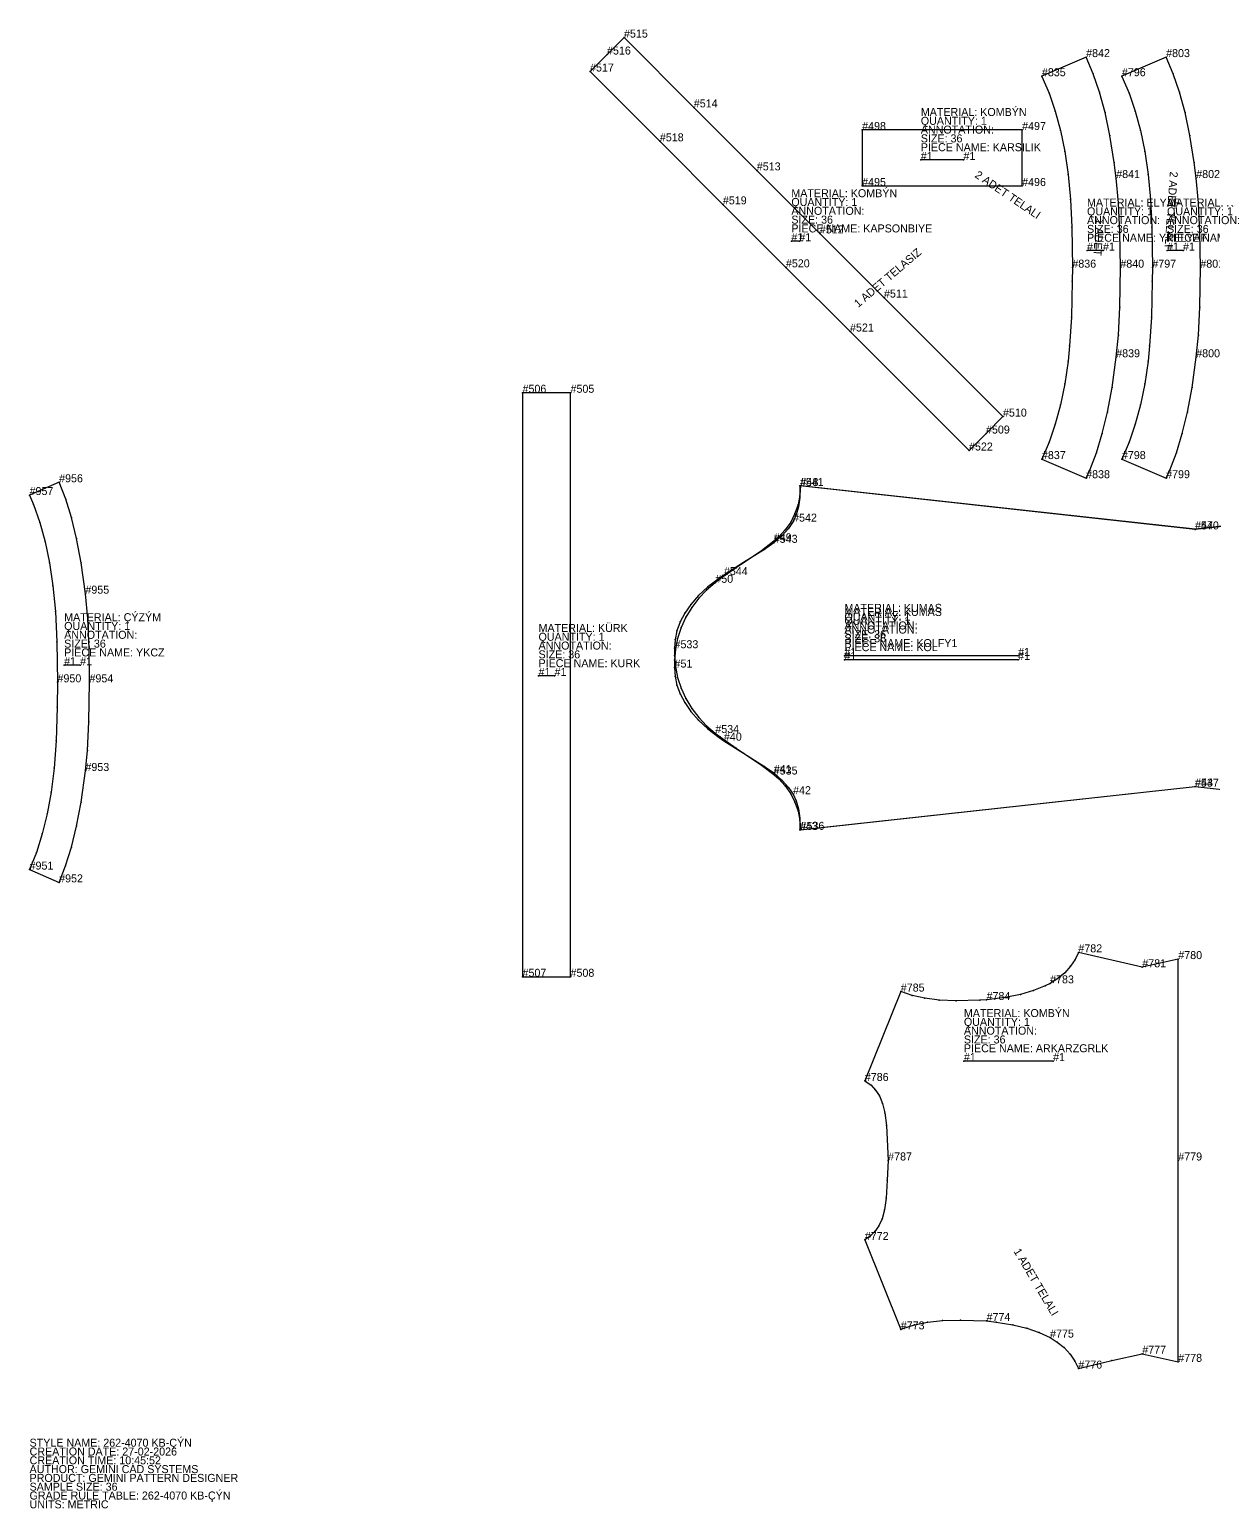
# Model space of a CAD drawing. Header units: millimetres. Extents: x 0 to 4267, y -1839 to 10.
# Drawn here: x 0 to 1480, y -1839 to 10 of the extents above; entities that cross this region are included whole.
import ezdxf

# ---------------------------------------------------------------- set-up
doc = ezdxf.new("R2010")
doc.units = ezdxf.units.MM

# ---------------------------------------------------------------- blocks, each defined once
blk = doc.blocks.new('0')
at = {"layer": '1'}
blk.add_lwpolyline([(1040.835, -185.521), (1240.836, -185.521), (1240.836, -115.521), (1040.835, -115.521), (1040.835, -185.521)], close=True, dxfattribs=at)
at = {"layer": '2'}
for p in [(1040.835, -115.521), (1240.836, -115.521), (1114.17, -153.021), (1167.503, -153.021), (1040.835, -185.521), (1040.835, -185.521), (1240.836, -185.521)]:
    blk.add_point(p, dxfattribs=at)
at = {"layer": '7'}
blk.add_line((1167.503, -153.021), (1114.17, -153.021), dxfattribs=at)
at = {"layer": '1'}
for s, p in [('MATERIAL: KOMBÝN', (1114.17, -98.021)), ('ANNOTATION: ', (1114.17, -120.021)), ('QUANTITY: 1', (1114.17, -109.021)), ('SIZE: 36', (1114.17, -131.021)), ('PIECE NAME: KARSILIK', (1114.17, -142.021))]:
    blk.add_text(s, height=10, dxfattribs=at).set_placement(p)
at = {"layer": '2'}
for s, p in [('#498', (1040.835, -115.521)), ('#497', (1240.836, -115.521)), ('#1', (1114.17, -153.021)), ('#1', (1167.503, -153.021)), ('#495', (1040.835, -185.521)), ('#495', (1040.835, -185.521)), ('#496', (1240.836, -185.521))]:
    blk.add_text(s, height=10, dxfattribs=at).set_placement(p)
at = {"layer": '8'}
blk.add_text('2 ADET TELALI', height=10, rotation=325.922355, dxfattribs=at).set_placement((1180.77, -173.976))
blk = doc.blocks.new('3')
at = {"layer": '1'}
blk.add_lwpolyline([(676.257, -443.98), (616.257, -443.98), (616.257, -1173.98), (676.257, -1173.98), (676.257, -443.98)], close=True, dxfattribs=at)
at = {"layer": '2'}
for p in [(616.257, -443.98), (676.257, -443.98), (676.257, -443.98), (636.257, -797.98), (656.257, -797.98), (616.257, -1173.98), (676.257, -1173.98)]:
    blk.add_point(p, dxfattribs=at)
at = {"layer": '7'}
blk.add_line((656.257, -797.98), (636.257, -797.98), dxfattribs=at)
at = {"layer": '1'}
for s, p in [('MATERIAL: KÜRK', (636.257, -742.98)), ('ANNOTATION: ', (636.257, -764.98)), ('QUANTITY: 1', (636.257, -753.98)), ('SIZE: 36', (636.257, -775.98)), ('PIECE NAME: KURK', (636.257, -786.98))]:
    blk.add_text(s, height=10, dxfattribs=at).set_placement(p)
at = {"layer": '2'}
for s, p in [('#506', (616.257, -443.98)), ('#505', (676.257, -443.98)), ('#505', (676.257, -443.98)), ('#1', (636.257, -797.98)), ('#1', (656.257, -797.98)), ('#507', (616.257, -1173.98)), ('#508', (676.257, -1173.98))]:
    blk.add_text(s, height=10, dxfattribs=at).set_placement(p)
blk = doc.blocks.new('4')
at = {"layer": '1'}
blk.add_lwpolyline([(1195.661, -494.976), (1216.873, -473.762), (1068.099, -324.987), (987.913, -244.8), (909.141, -166.028), (830.369, -87.257), (743.112, 0), (721.9, -21.213), (700.686, -42.427), (787.943, -129.684), (866.715, -208.454), (945.487, -287.226), (1025.672, -367.413), (1174.449, -516.19), (1195.661, -494.976)], close=True, dxfattribs=at)
at = {"layer": '2'}
for p in [(743.112, 0), (721.9, -21.213), (700.686, -42.427), (830.369, -87.257), (787.943, -129.684), (909.141, -166.028), (866.715, -208.454), (952.315, -254.559), (962.315, -254.559), (987.913, -244.8), (945.487, -287.226), (1068.099, -324.987), (1025.672, -367.413), (1216.873, -473.762), (1195.661, -494.976), (1195.661, -494.976), (1174.449, -516.19)]:
    blk.add_point(p, dxfattribs=at)
at = {"layer": '4'}
for p in [(721.9, -21.213, 10), (830.369, -87.257, 10), (787.943, -129.684, 10), (909.141, -166.028, 10), (866.715, -208.454, 10), (987.913, -244.8, 10), (945.487, -287.226, 10), (1068.099, -324.987, 10), (1025.672, -367.413, 10), (1195.661, -494.976, 10)]:
    blk.add_point(p, dxfattribs=at)
at = {"layer": '7'}
blk.add_line((962.315, -254.559), (952.315, -254.559), dxfattribs=at)
at = {"layer": '1'}
for s, p in [('QUANTITY: 1', (952.315, -210.559)), ('MATERIAL: KOMBÝN', (952.315, -199.559)), ('ANNOTATION: ', (952.315, -221.559)), ('SIZE: 36', (952.315, -232.559)), ('PIECE NAME: KAPSONBIYE', (952.315, -243.559))]:
    blk.add_text(s, height=10, dxfattribs=at).set_placement(p)
at = {"layer": '2'}
for s, p in [('#515', (743.112, 0)), ('#516', (721.9, -21.213)), ('#517', (700.686, -42.427)), ('#514', (830.369, -87.257)), ('#518', (787.943, -129.684)), ('#513', (909.141, -166.028)), ('#519', (866.715, -208.454)), ('#512', (987.913, -244.8)), ('#1', (952.315, -254.559)), ('#1', (962.315, -254.559)), ('#520', (945.487, -287.226)), ('#511', (1068.099, -324.987)), ('#521', (1025.672, -367.413)), ('#510', (1216.873, -473.762)), ('#509', (1195.661, -494.976)), ('#509', (1195.661, -494.976)), ('#522', (1174.449, -516.19))]:
    blk.add_text(s, height=10, dxfattribs=at).set_placement(p)
at = {"layer": '8'}
blk.add_text('1 ADET TELASIZ', height=10, rotation=40.446232, dxfattribs=at).set_placement((1035.978, -337.96))
blk = doc.blocks.new('5')
at = {"layer": '1'}
blk.add_lwpolyline([(806.268, -763.329), (806.178, -772.4), (807.378, -786.131), (810.187, -799.826), (814.585, -813.275), (820.513, -826.253), (827.883, -838.548), (836.575, -849.95), (846.424, -860.248), (857.269, -869.294), (863.325, -874.044), (883.524, -888.182), (915.149, -909.33), (930.375, -921.151), (936.792, -926.73), (944.726, -935.456), (951.47, -945.246), (956.85, -955.87), (960.754, -967.09), (963.1, -978.658), (963.851, -990.336), (1456.996, -936.307), (1516.996, -942.881), (1516.996, -608.19), (1456.996, -614.786), (962.974, -560.476), (962.86, -574.962), (961.307, -586.7), (958.49, -596.601), (954.487, -605.083), (948.861, -613.528), (941, -622.308), (930.365, -631.546), (918.866, -639.827), (892.662, -656.331), (868.007, -671.957), (862.01, -675.965), (848.071, -686.58), (836.269, -697.485), (826.591, -708.503), (818.96, -719.508), (813.227, -730.469), (809.264, -741.389), (806.964, -752.322), (806.268, -763.329)], close=True, dxfattribs=at)
at = {"layer": '2'}
for p in [(962.974, -560.476), (954.487, -605.083), (1516.996, -608.19), (1456.996, -614.786), (930.365, -631.546), (868.007, -671.957), (806.268, -763.329), (806.268, -763.329), (1018.67, -777.957), (1235.823, -777.957), (857.269, -869.294), (930.375, -921.151), (1456.996, -936.307), (1516.996, -942.881), (963.851, -990.336)]:
    blk.add_point(p, dxfattribs=at)
at = {"layer": '3'}
for p in [(961.307, -586.7), (962.86, -574.962), (958.49, -596.601), (941, -622.308), (948.861, -613.528), (918.866, -639.827), (892.662, -656.331), (862.01, -675.965), (836.269, -697.485), (848.071, -686.58), (818.96, -719.508), (826.591, -708.503), (813.227, -730.469), (806.964, -752.322), (809.264, -741.389), (806.178, -772.4), (807.378, -786.131), (810.187, -799.826), (814.585, -813.275), (820.513, -826.253), (827.883, -838.548), (836.575, -849.95), (846.424, -860.248), (863.325, -874.044), (883.524, -888.182), (915.149, -909.33), (936.792, -926.73), (944.726, -935.456), (951.47, -945.246), (956.85, -955.87), (960.754, -967.09), (963.1, -978.658)]:
    blk.add_point(p, dxfattribs=at)
at = {"layer": '4'}
for p in [(954.487, -605.083, 10), (1456.996, -614.786, 10), (930.365, -631.546, 10), (868.007, -671.957, 10), (806.268, -763.329, 10), (857.269, -869.294, 10), (930.375, -921.151, 10), (1456.996, -936.307, 10)]:
    blk.add_point(p, dxfattribs=at)
at = {"layer": '7'}
blk.add_line((1235.823, -777.957), (1018.67, -777.957), dxfattribs=at)
at = {"layer": '1'}
for s, p in [('MATERIAL: KUMAS', (1018.67, -722.957)), ('ANNOTATION: ', (1018.67, -744.957)), ('QUANTITY: 1', (1018.67, -733.957)), ('SIZE: 36', (1018.67, -755.957)), ('PIECE NAME: KOL', (1018.67, -766.957))]:
    blk.add_text(s, height=10, dxfattribs=at).set_placement(p)
at = {"layer": '2'}
for s, p in [('#541', (962.974, -560.476)), ('#542', (954.487, -605.083)), ('#540', (1456.996, -614.786)), ('#539', (1516.996, -608.19)), ('#543', (930.365, -631.546)), ('#544', (868.007, -671.957)), ('#533', (806.268, -763.329)), ('#533', (806.268, -763.329)), ('#1', (1018.67, -777.957)), ('#1', (1235.823, -777.957)), ('#534', (857.269, -869.294)), ('#535', (930.375, -921.151)), ('#537', (1456.996, -936.307)), ('#538', (1516.996, -942.881)), ('#536', (963.851, -990.336))]:
    blk.add_text(s, height=10, dxfattribs=at).set_placement(p)
blk = doc.blocks.new('6')
at = {"layer": '1'}
blk.add_lwpolyline([(868.007, -878.855), (892.662, -894.481), (918.866, -910.985), (930.365, -919.266), (941, -928.504), (948.861, -937.284), (954.487, -945.729), (958.49, -954.211), (961.307, -964.112), (962.86, -975.85), (962.974, -990.336), (1456.996, -936.026), (1516.996, -942.622), (1516.996, -607.931), (1456.996, -614.505), (963.851, -560.476), (963.1, -572.154), (960.754, -583.722), (956.85, -594.942), (951.47, -605.566), (944.726, -615.356), (936.792, -624.082), (930.375, -629.661), (915.149, -641.482), (883.524, -662.63), (863.325, -676.768), (857.269, -681.518), (846.424, -690.564), (836.575, -700.862), (827.883, -712.264), (820.513, -724.559), (814.585, -737.537), (810.187, -750.986), (807.378, -764.681), (806.178, -778.412), (806.268, -787.483), (806.964, -798.49), (809.264, -809.423), (813.227, -820.343), (818.96, -831.304), (826.591, -842.309), (836.269, -853.327), (848.071, -864.232), (862.01, -874.847), (868.007, -878.855)], close=True, dxfattribs=at)
at = {"layer": '2'}
for p in [(963.851, -560.476), (1516.996, -607.931), (1456.996, -614.505), (930.375, -629.661), (857.269, -681.518), (1018.67, -772.855), (1235.823, -772.855), (806.268, -787.483), (868.007, -878.855), (868.007, -878.855), (930.365, -919.266), (1456.996, -936.026), (1516.996, -942.622), (954.487, -945.729), (962.974, -990.336)]:
    blk.add_point(p, dxfattribs=at)
at = {"layer": '3'}
for p in [(963.1, -572.154), (960.754, -583.722), (951.47, -605.566), (956.85, -594.942), (936.792, -624.082), (944.726, -615.356), (915.149, -641.482), (883.524, -662.63), (863.325, -676.768), (836.575, -700.862), (846.424, -690.564), (827.883, -712.264), (814.585, -737.537), (820.513, -724.559), (810.187, -750.986), (807.378, -764.681), (806.178, -778.412), (806.964, -798.49), (809.264, -809.423), (813.227, -820.343), (818.96, -831.304), (826.591, -842.309), (836.269, -853.327), (848.071, -864.232), (862.01, -874.847), (892.662, -894.481), (918.866, -910.985), (941, -928.504), (948.861, -937.284), (958.49, -954.211), (961.307, -964.112), (962.86, -975.85)]:
    blk.add_point(p, dxfattribs=at)
at = {"layer": '4'}
for p in [(1456.996, -614.505, 10), (930.375, -629.661, 10), (857.269, -681.518, 10), (806.268, -787.483, 10), (868.007, -878.855, 10), (930.365, -919.266, 10), (1456.996, -936.026, 10), (954.487, -945.729, 10)]:
    blk.add_point(p, dxfattribs=at)
at = {"layer": '7'}
blk.add_line((1235.823, -772.855), (1018.67, -772.855), dxfattribs=at)
at = {"layer": '1'}
for s, p in [('QUANTITY: 1', (1018.67, -728.855)), ('MATERIAL: KUMAS', (1018.67, -717.855)), ('ANNOTATION: ', (1018.67, -739.855)), ('SIZE: 36', (1018.67, -750.855)), ('PIECE NAME: KOLFY1', (1018.67, -761.855))]:
    blk.add_text(s, height=10, dxfattribs=at).set_placement(p)
at = {"layer": '2'}
for s, p in [('#48', (963.851, -560.476)), ('#47', (1456.996, -614.505)), ('#46', (1516.996, -607.931)), ('#49', (930.375, -629.661)), ('#50', (857.269, -681.518)), ('#1', (1018.67, -772.855)), ('#1', (1235.823, -772.855)), ('#51', (806.268, -787.483)), ('#40', (868.007, -878.855)), ('#40', (868.007, -878.855)), ('#41', (930.365, -919.266)), ('#42', (954.487, -945.729)), ('#44', (1456.996, -936.026)), ('#45', (1516.996, -942.622)), ('#43', (962.974, -990.336))]:
    blk.add_text(s, height=10, dxfattribs=at).set_placement(p)
blk = doc.blocks.new('15')
at = {"layer": '1'}
blk.add_lwpolyline([(1044.143, -1502.987), (1089.119, -1614.722), (1091.836, -1613.683), (1106.401, -1609.161), (1122.671, -1605.861), (1141.282, -1603.826), (1163.691, -1603.154), (1196.353, -1604.217), (1208.249, -1605.528), (1229.248, -1608.931), (1246.875, -1613.296), (1262.203, -1618.657), (1275.765, -1625.03), (1284.807, -1630.535), (1293.432, -1637.577), (1300.788, -1645.615), (1306.708, -1654.413), (1311.104, -1663.766), (1352.996, -1653.634), (1391.024, -1645.132), (1436.024, -1655.332), (1436.038, -1403.616), (1436.038, -1151.864), (1391.038, -1162.107), (1311.122, -1143.459), (1307.113, -1152.188), (1301.365, -1160.931), (1294.125, -1168.998), (1285.516, -1176.171), (1275.778, -1182.191), (1269.468, -1185.374), (1255.09, -1191.265), (1238.741, -1196.148), (1219.73, -1200.038), (1196.363, -1203), (1187.846, -1203.4), (1158.347, -1204.028), (1136.945, -1203.067), (1118.997, -1200.777), (1103.25, -1197.239), (1089.132, -1192.489), (1044.15, -1304.221), (1045.509, -1304.963), (1052.015, -1309.584), (1057.586, -1315.517), (1062.317, -1322.994), (1066.213, -1332.351), (1069.24, -1344.192), (1071.315, -1359.7), (1073.353, -1403.605), (1072.27, -1428.073), (1071.038, -1450.615), (1068.874, -1465.159), (1065.75, -1476.382), (1061.729, -1485.336), (1056.833, -1492.558), (1051.013, -1498.38), (1044.143, -1502.987)], close=True, dxfattribs=at)
at = {"layer": '2'}
for p in [(1311.122, -1143.459), (1391.038, -1162.107), (1436.038, -1151.864), (1275.778, -1182.191), (1089.132, -1192.489), (1196.363, -1203), (1168.03, -1279.338), (1279.534, -1279.338), (1044.15, -1304.221), (1073.353, -1403.605), (1436.038, -1403.616), (1044.143, -1502.987), (1044.143, -1502.987), (1196.353, -1604.217), (1089.119, -1614.722), (1275.765, -1625.03), (1391.024, -1645.132), (1436.024, -1655.332), (1311.104, -1663.766)]:
    blk.add_point(p, dxfattribs=at)
at = {"layer": '3'}
for p in [(1301.365, -1160.931), (1307.113, -1152.188), (1285.516, -1176.171), (1294.125, -1168.998), (1103.25, -1197.239), (1118.997, -1200.777), (1219.73, -1200.038), (1238.741, -1196.148), (1255.09, -1191.265), (1269.468, -1185.374), (1136.945, -1203.067), (1158.347, -1204.028), (1187.846, -1203.4), (1045.509, -1304.963), (1052.015, -1309.584), (1057.586, -1315.517), (1062.317, -1322.994), (1066.213, -1332.351), (1069.24, -1344.192), (1071.315, -1359.7), (1072.27, -1428.073), (1071.038, -1450.615), (1065.75, -1476.382), (1068.874, -1465.159), (1056.833, -1492.558), (1061.729, -1485.336), (1051.013, -1498.38), (1122.671, -1605.861), (1141.282, -1603.826), (1163.691, -1603.154), (1208.249, -1605.528), (1091.836, -1613.683), (1106.401, -1609.161), (1229.248, -1608.931), (1246.875, -1613.296), (1262.203, -1618.657), (1284.807, -1630.535), (1293.432, -1637.577), (1300.788, -1645.615), (1306.708, -1654.413), (1352.996, -1653.634)]:
    blk.add_point(p, dxfattribs=at)
at = {"layer": '4'}
for p in [(1391.038, -1162.107, 10), (1275.778, -1182.191, 10), (1196.363, -1203, 10), (1073.353, -1403.605, 10), (1436.038, -1403.616, 10), (1196.353, -1604.217, 10), (1275.765, -1625.03, 10), (1391.024, -1645.132, 10)]:
    blk.add_point(p, dxfattribs=at)
at = {"layer": '7'}
blk.add_line((1279.534, -1279.338), (1168.03, -1279.338), dxfattribs=at)
at = {"layer": '1'}
for s, p in [('MATERIAL: KOMBÝN', (1168.03, -1224.338)), ('ANNOTATION: ', (1168.03, -1246.338)), ('QUANTITY: 1', (1168.03, -1235.338)), ('SIZE: 36', (1168.03, -1257.338)), ('PIECE NAME: ARKARZGRLK', (1168.03, -1268.338))]:
    blk.add_text(s, height=10, dxfattribs=at).set_placement(p)
at = {"layer": '2'}
for s, p in [('#782', (1311.122, -1143.459)), ('#780', (1436.038, -1151.864)), ('#781', (1391.038, -1162.107)), ('#785', (1089.132, -1192.489)), ('#783', (1275.778, -1182.191)), ('#784', (1196.363, -1203)), ('#1', (1168.03, -1279.338)), ('#1', (1279.534, -1279.338)), ('#786', (1044.15, -1304.221)), ('#787', (1073.353, -1403.605)), ('#779', (1436.038, -1403.616)), ('#772', (1044.143, -1502.987)), ('#772', (1044.143, -1502.987)), ('#773', (1089.119, -1614.722)), ('#774', (1196.353, -1604.217)), ('#775', (1275.765, -1625.03)), ('#777', (1391.024, -1645.132)), ('#778', (1436.024, -1655.332)), ('#776', (1311.104, -1663.766))]:
    blk.add_text(s, height=10, dxfattribs=at).set_placement(p)
at = {"layer": '8'}
blk.add_text('1 ADET TELALI', height=10, rotation=300.699037, dxfattribs=at).set_placement((1229.747, -1517.087))
blk = doc.blocks.new('16')
at = {"layer": '1'}
blk.add_lwpolyline([(1365.538, -48.313), (1365.644, -48.539), (1374.483, -69.543), (1382.2, -92.094), (1388.761, -116.349), (1394.151, -142.598), (1398.316, -171.155), (1401.207, -202.574), (1402.92, -237.128), (1403.595, -287.592), (1403.538, -304.483), (1402.5, -349.588), (1400.221, -385.251), (1398.265, -404.533), (1394.115, -432.913), (1388.733, -459.045), (1382.157, -483.291), (1374.426, -505.841), (1365.561, -526.875), (1420.858, -550.786), (1425.273, -540.817), (1433.64, -518.927), (1441.047, -494.899), (1447.556, -468.088), (1453.263, -437.321), (1458.442, -399.606), (1461.104, -372.132), (1462.939, -336.968), (1463.595, -287.588), (1463.09, -243.508), (1461.344, -206.467), (1458.43, -175.574), (1455.958, -156.127), (1450.563, -122.305), (1444.479, -93.647), (1437.538, -68.278), (1429.673, -45.371), (1420.832, -24.396), (1365.538, -48.313)], close=True, dxfattribs=at)
at = {"layer": '2'}
for p in [(1420.832, -24.396), (1365.538, -48.313), (1365.538, -48.313), (1458.43, -175.574), (1421.942, -266.19), (1441.942, -266.19), (1403.595, -287.592), (1463.595, -287.588), (1458.442, -399.606), (1365.561, -526.875), (1420.858, -550.786)]:
    blk.add_point(p, dxfattribs=at)
at = {"layer": '3'}
for p in [(1365.644, -48.539), (1429.673, -45.371), (1374.483, -69.543), (1437.538, -68.278), (1382.2, -92.094), (1444.479, -93.647), (1388.761, -116.349), (1450.563, -122.305), (1394.151, -142.598), (1455.958, -156.127), (1398.316, -171.155), (1401.207, -202.574), (1461.344, -206.467), (1402.92, -237.128), (1463.09, -243.508), (1403.538, -304.483), (1402.5, -349.588), (1462.939, -336.968), (1400.221, -385.251), (1461.104, -372.132), (1398.265, -404.533), (1394.115, -432.913), (1453.263, -437.321), (1388.733, -459.045), (1447.556, -468.088), (1382.157, -483.291), (1441.047, -494.899), (1374.426, -505.841), (1433.64, -518.927), (1425.273, -540.817)]:
    blk.add_point(p, dxfattribs=at)
at = {"layer": '4'}
for p in [(1458.43, -175.574, 10), (1403.595, -287.592, 10), (1463.595, -287.588, 10), (1458.442, -399.606, 10)]:
    blk.add_point(p, dxfattribs=at)
at = {"layer": '7'}
blk.add_line((1441.942, -266.19), (1421.942, -266.19), dxfattribs=at)
at = {"layer": '1'}
for s, p in [('MATERIAL: KOMBÝN', (1421.942, -211.19)), ('QUANTITY: 1', (1421.942, -222.19)), ('ANNOTATION: ', (1421.942, -233.19)), ('SIZE: 36', (1421.942, -244.19)), ('PIECE NAME: YAKA', (1421.942, -255.19))]:
    blk.add_text(s, height=10, dxfattribs=at).set_placement(p)
at = {"layer": '2'}
for s, p in [('#803', (1420.832, -24.396)), ('#796', (1365.538, -48.313)), ('#796', (1365.538, -48.313)), ('#802', (1458.43, -175.574)), ('#1', (1421.942, -266.19)), ('#1', (1441.942, -266.19)), ('#797', (1403.595, -287.592)), ('#801', (1463.595, -287.588)), ('#800', (1458.442, -399.606)), ('#798', (1365.561, -526.875)), ('#799', (1420.858, -550.786))]:
    blk.add_text(s, height=10, dxfattribs=at).set_placement(p)
at = {"layer": '8'}
blk.add_text('2 ADET TELALI', height=10, rotation=266.009087, dxfattribs=at).set_placement((1425.603, -167.137))
blk = doc.blocks.new('19')
at = {"layer": '1'}
blk.add_lwpolyline([(1265.538, -48.313), (1265.644, -48.54), (1274.483, -69.544), (1282.2, -92.094), (1288.761, -116.35), (1294.151, -142.598), (1298.316, -171.155), (1301.207, -202.574), (1302.92, -237.129), (1303.595, -287.592), (1303.538, -304.483), (1302.5, -349.589), (1300.221, -385.251), (1298.265, -404.533), (1294.115, -432.913), (1288.733, -459.045), (1282.157, -483.291), (1274.426, -505.841), (1265.561, -526.874), (1320.858, -550.787), (1325.273, -540.816), (1333.64, -518.927), (1341.047, -494.899), (1347.556, -468.089), (1353.263, -437.32), (1358.442, -399.606), (1361.104, -372.133), (1362.939, -336.969), (1363.595, -287.588), (1363.09, -243.507), (1361.344, -206.467), (1358.43, -175.574), (1355.958, -156.126), (1350.563, -122.305), (1344.479, -93.647), (1337.538, -68.279), (1329.673, -45.372), (1320.832, -24.396), (1265.538, -48.313)], close=True, dxfattribs=at)
at = {"layer": '2'}
for p in [(1320.832, -24.396), (1265.538, -48.313), (1265.538, -48.313), (1358.43, -175.574), (1321.942, -266.191), (1341.942, -266.191), (1303.595, -287.592), (1363.595, -287.588), (1358.442, -399.606), (1265.561, -526.874), (1320.858, -550.787)]:
    blk.add_point(p, dxfattribs=at)
at = {"layer": '3'}
for p in [(1265.644, -48.54), (1329.673, -45.372), (1274.483, -69.544), (1337.538, -68.279), (1282.2, -92.094), (1344.479, -93.647), (1288.761, -116.35), (1350.563, -122.305), (1294.151, -142.598), (1355.958, -156.126), (1298.316, -171.155), (1301.207, -202.574), (1361.344, -206.467), (1302.92, -237.129), (1363.09, -243.507), (1303.538, -304.483), (1302.5, -349.589), (1362.939, -336.969), (1300.221, -385.251), (1361.104, -372.133), (1298.265, -404.533), (1294.115, -432.913), (1353.263, -437.32), (1288.733, -459.045), (1347.556, -468.089), (1282.157, -483.291), (1341.047, -494.899), (1274.426, -505.841), (1333.64, -518.927), (1325.273, -540.816)]:
    blk.add_point(p, dxfattribs=at)
at = {"layer": '4'}
for p in [(1358.43, -175.574, 10), (1303.595, -287.592, 10), (1363.595, -287.588, 10), (1358.442, -399.606, 10)]:
    blk.add_point(p, dxfattribs=at)
at = {"layer": '7'}
blk.add_line((1341.942, -266.191), (1321.942, -266.191), dxfattribs=at)
at = {"layer": '1'}
for s, p in [('MATERIAL: ELYAF', (1321.942, -211.191)), ('QUANTITY: 1', (1321.942, -222.191)), ('ANNOTATION: ', (1321.942, -233.191)), ('SIZE: 36', (1321.942, -244.191)), ('PIECE NAME: YKELYAF', (1321.942, -255.191))]:
    blk.add_text(s, height=10, dxfattribs=at).set_placement(p)
at = {"layer": '2'}
for s, p in [('#842', (1320.832, -24.396)), ('#835', (1265.538, -48.313)), ('#835', (1265.538, -48.313)), ('#841', (1358.43, -175.574)), ('#1', (1321.942, -266.191)), ('#1', (1341.942, -266.191)), ('#836', (1303.595, -287.592)), ('#840', (1363.595, -287.588)), ('#839', (1358.442, -399.606)), ('#837', (1265.561, -526.874)), ('#838', (1320.858, -550.787))]:
    blk.add_text(s, height=10, dxfattribs=at).set_placement(p)
at = {"layer": '8'}
blk.add_text('1 ADET', height=10, rotation=266.009034, dxfattribs=at).set_placement((1333.141, -226.008))
blk = doc.blocks.new('28')
at = {"layer": '1'}
blk.add_lwpolyline([(34.909, -805.929), (34.689, -837.169), (33.292, -878.905), (30.672, -913.206), (26.861, -943.307), (21.885, -970.443), (15.75, -995.36), (8.465, -1018.442), (0.023, -1040.001), (36.961, -1055.976), (45.109, -1035.101), (52.366, -1011.953), (58.759, -985.933), (64.436, -955.582), (69.827, -916.747), (72.352, -890.941), (74.253, -855.11), (74.909, -805.926), (74.442, -763.436), (72.737, -726.309), (69.815, -695.107), (64.465, -656.538), (58.787, -626.14), (52.393, -600.075), (45.131, -576.883), (36.936, -555.882), (0, -571.858), (4.889, -583.801), (12.686, -606.201), (19.333, -630.297), (24.818, -656.403), (29.146, -685.12), (32.293, -717.402), (34.231, -755.268), (34.909, -805.929)], close=True, dxfattribs=at)
at = {"layer": '2'}
for p in [(0, -571.858), (36.936, -555.882), (69.815, -695.107), (43.255, -784.528), (63.255, -784.528), (34.909, -805.929), (34.909, -805.929), (74.909, -805.926), (69.827, -916.747), (0.023, -1040.001), (36.961, -1055.976)]:
    blk.add_point(p, dxfattribs=at)
at = {"layer": '3'}
for p in [(4.889, -583.801), (45.131, -576.883), (12.686, -606.201), (52.393, -600.075), (58.787, -626.14), (19.333, -630.297), (24.818, -656.403), (64.465, -656.538), (29.146, -685.12), (32.293, -717.402), (72.737, -726.309), (34.231, -755.268), (74.442, -763.436), (34.689, -837.169), (74.253, -855.11), (33.292, -878.905), (72.352, -890.941), (30.672, -913.206), (26.861, -943.307), (64.436, -955.582), (21.885, -970.443), (15.75, -995.36), (58.759, -985.933), (52.366, -1011.953), (8.465, -1018.442), (45.109, -1035.101)]:
    blk.add_point(p, dxfattribs=at)
at = {"layer": '4'}
for p in [(69.815, -695.107, 10), (34.909, -805.929, 10), (74.909, -805.926, 10), (69.827, -916.747, 10)]:
    blk.add_point(p, dxfattribs=at)
at = {"layer": '7'}
blk.add_line((63.255, -784.528), (43.255, -784.528), dxfattribs=at)
at = {"layer": '1'}
for s, p in [('MATERIAL: ÇÝZÝM', (43.255, -729.528)), ('QUANTITY: 1', (43.255, -740.528)), ('ANNOTATION: ', (43.255, -751.528)), ('SIZE: 36', (43.255, -762.528)), ('PIECE NAME: YKCZ', (43.255, -773.528))]:
    blk.add_text(s, height=10, dxfattribs=at).set_placement(p)
at = {"layer": '2'}
for s, p in [('#956', (36.936, -555.882)), ('#957', (0, -571.858)), ('#955', (69.815, -695.107)), ('#1', (43.255, -784.528)), ('#1', (63.255, -784.528)), ('#950', (34.909, -805.929)), ('#950', (34.909, -805.929)), ('#954', (74.909, -805.926)), ('#953', (69.827, -916.747)), ('#951', (0.023, -1040.001)), ('#952', (36.961, -1055.976))]:
    blk.add_text(s, height=10, dxfattribs=at).set_placement(p)

msp = doc.modelspace()

# ---------------------------------------------------------------- block references
at = {"layer": '1'}
for name in ['4', '19', '16', '0', '3', '28', '6', '5', '15']:
    msp.add_blockref(name, (0, 0), dxfattribs=at)

# ---------------------------------------------------------------- texts
for s, p in [('STYLE NAME: 262-4070 KB-ÇÝN', (0, -1761.393)), ('CREATION DATE: 27-02-2026', (0, -1772.393)), ('CREATION TIME: 10:45:52', (0, -1783.393)), ('AUTHOR: GEMINI CAD SYSTEMS', (0, -1794.393)), ('SAMPLE SIZE: 36', (0, -1816.393)), ('PRODUCT: GEMINI PATTERN DESIGNER', (0, -1805.393)), ('GRADE RULE TABLE: 262-4070 KB-ÇÝN', (0, -1827.393)), ('UNITS: METRIC', (0, -1838.393))]:
    msp.add_text(s, height=10, dxfattribs=at).set_placement(p)

doc.saveas('drawing.dxf')
